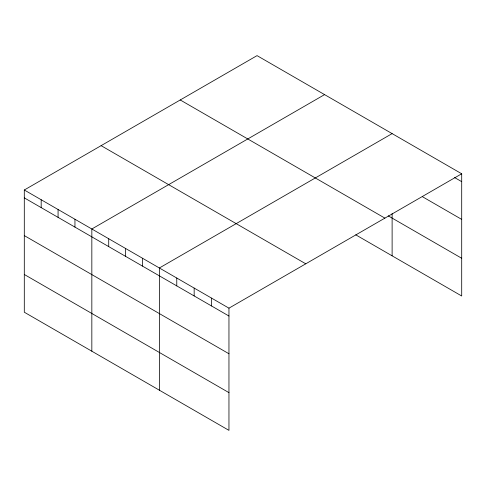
<?xml version="1.0" encoding="UTF-8"?>
<svg xmlns="http://www.w3.org/2000/svg" width="486" height="486" viewBox="0 0 486 486"><rect width="100%" height="100%" fill="white"/><g stroke="black" fill="none" stroke-linecap="round" stroke-linejoin="round"><path stroke-width="0.73" d="M24.3 190.002L228.955 308.16L228.955 430.371L24.3 312.219L24.3 190.002L257.045 55.629L461.7 173.781L461.7 295.998L355.752 234.829M324.581 94.618L91.836 228.991L91.836 351.208M392.117 133.614L159.372 267.986L159.372 390.197M228.955 308.16L461.7 173.781M454.61 177.56L461.7 181.655M422.401 196.696L461.7 219.386M388.223 215.845L461.7 258.266M180.239 99.97L384.894 218.129M101.106 145.654L305.761 263.813M24.3 197.869L228.955 316.028M24.3 235.601L228.955 353.759M24.3 274.481L228.955 392.639M392.117 213.603L392.117 255.824M211.562 298.112L211.562 305.98M194.163 288.07L194.163 295.938M176.77 278.028L176.77 285.896M142.489 258.236L142.489 266.103M125.607 248.486L125.607 256.353M108.718 238.741L108.718 246.609M74.953 219.247L74.953 227.114M58.071 209.496L58.071 217.364M41.182 199.746L41.182 207.613"/></g></svg>
